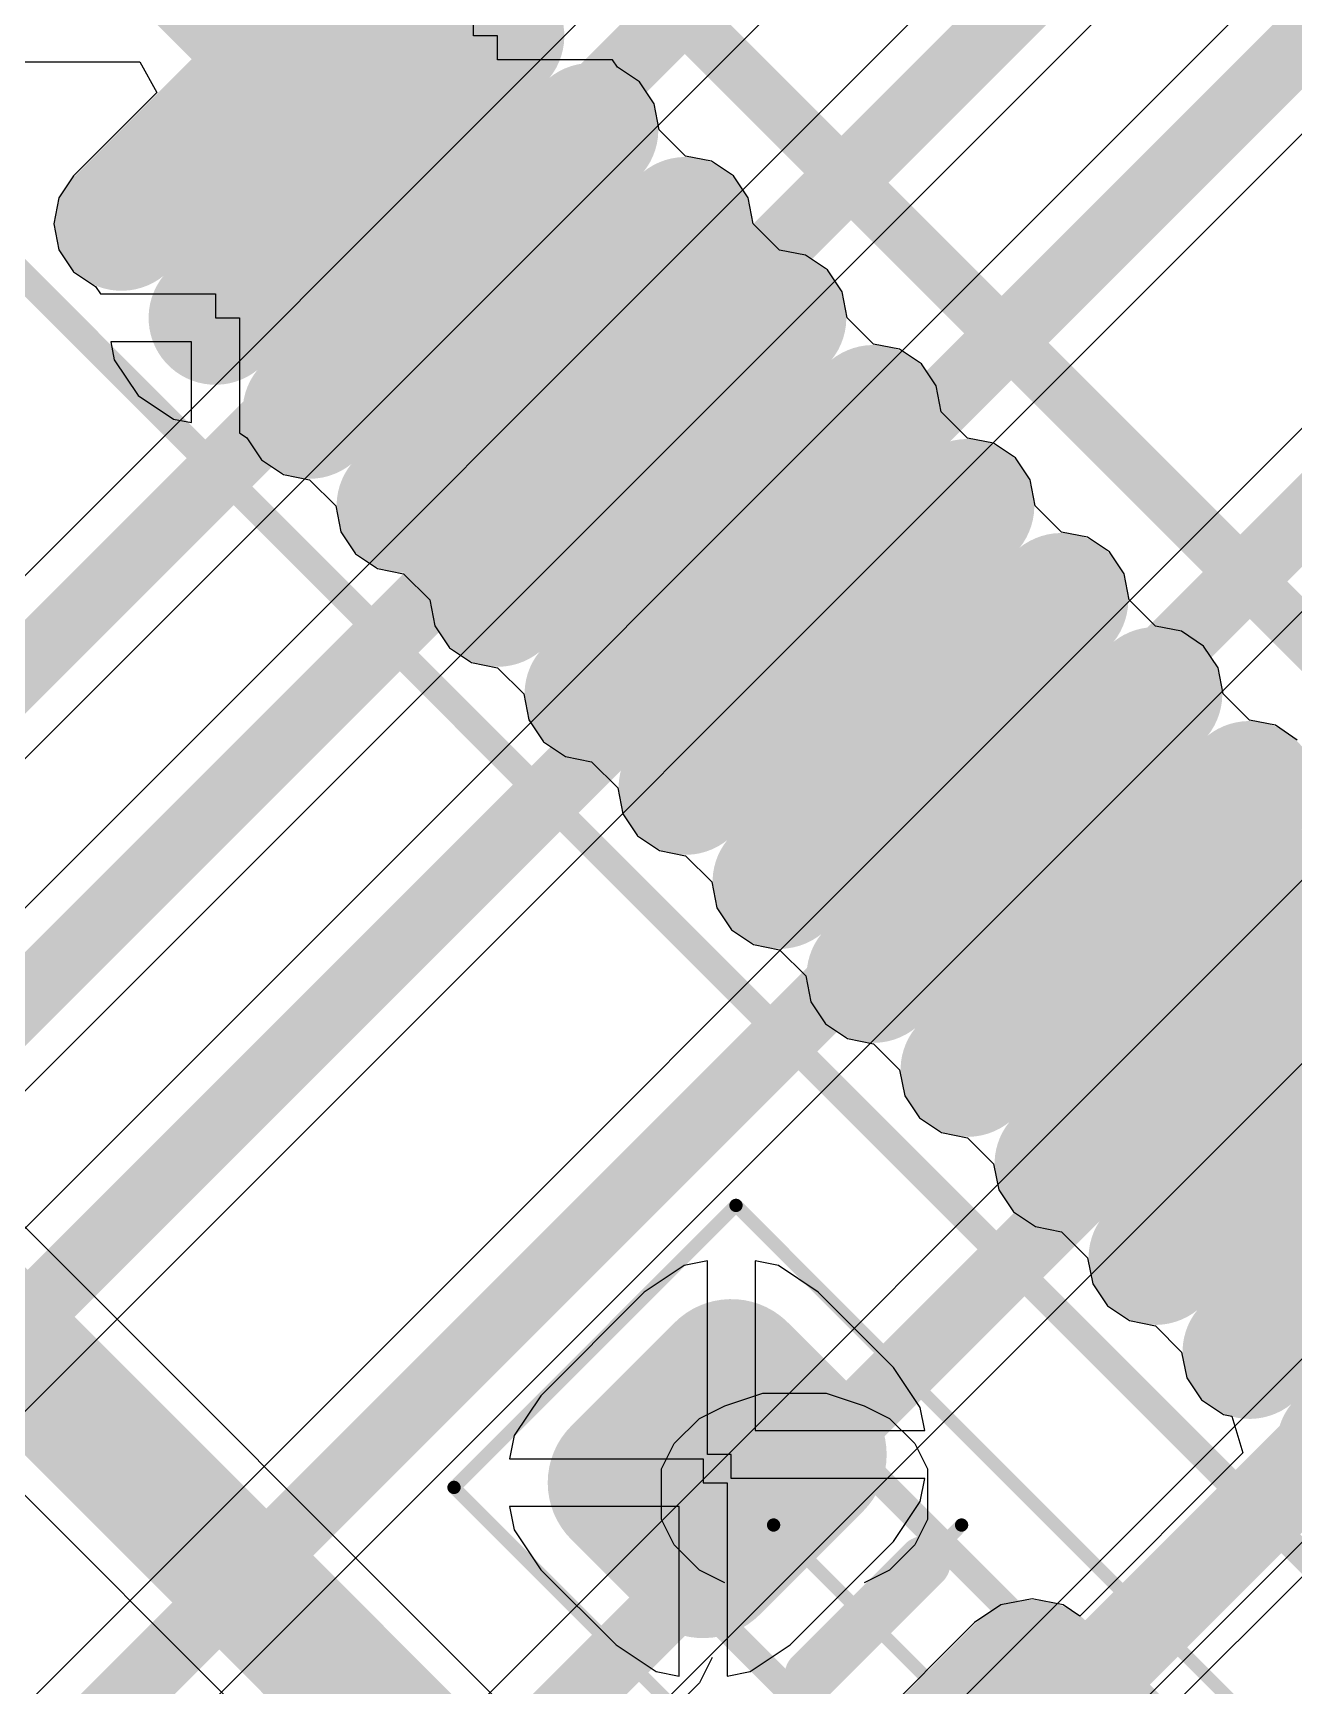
# Model space of a CAD drawing. Header units: millimetres. Extents: x 147.1 to 177.7, y 27.4 to 66.7.
# Drawn here: x 157.26 to 162, y 45.45 to 51.66 of the extents above; entities that cross this region are included whole.
import ezdxf

# ---------------------------------------------------------------- set-up
doc = ezdxf.new("R2010")
doc.units = ezdxf.units.MM
for name, color, linetype in [('BottomLayer', 5, 'Continuous'), ('BottomOverlay', 54, 'Continuous'), ('BottomPaste', 16, 'Continuous'), ('BottomSolder', 6, 'Continuous'), ('Mechanical1', 6, 'Continuous'), ('Mechanical13', 56, 'Continuous'), ('Mechanical15', 56, 'Continuous'), ('Mechanical6', 56, 'Continuous'), ('TopLayer', 1, 'Continuous')]:
    doc.layers.add(name, color=color, linetype=linetype)

# ---------------------------------------------------------------- blocks, each defined once
blk = doc.blocks.new('LQFP64_N_B_11')
at = {"layer": 'BottomLayer', "const_width": 0.2999994}
for points in [[(-2.25001582, 6.30000772), (-2.25001582, 4.80001072)], [(-1.74999396, 6.30000772), (-1.74999396, 4.80001072)], [(-1.25001274, 6.299972159999999), (-1.25001274, 4.79997516)], [(-0.7499908799999999, 6.299972159999999), (-0.7499908799999999, 4.79997516)], [(-0.25000458, 6.30000772), (-0.25000458, 4.80001072)], [(0.25001474, 6.30000772), (0.25001474, 4.80001072)], [(0.75000104, 6.299972159999999), (0.75000104, 4.79997516)], [(1.2499848, 6.30000772), (1.2499848, 4.80001072)], [(1.75000666, 6.30000772), (1.75000666, 4.80001072)], [(2.24999296, 6.299972159999999), (2.24999296, 4.79997516)], [(2.75001228, 6.2999747), (2.75001228, 4.799977699999999)], [(3.24999604, 6.30000772), (3.24999604, 4.80001072)], [(3.75002044, 6.30001026), (3.75002044, 4.80001326)]]:
    blk.add_lwpolyline(points, dxfattribs=at)
at = {"layer": 'BottomLayer', "const_width": 0.1499997}
for points in [[(-2.3250144, 6.30000772, 1), (-2.17501724, 6.30000772, 1)], [(-1.82499254, 6.30000772, 1), (-1.67499538, 6.30000772, 1)], [(-1.32501132, 6.299972159999999, 1), (-1.17501416, 6.299972159999999, 1)], [(-0.82498946, 6.299972159999999, 1), (-0.6749923, 6.299972159999999, 1)], [(-0.32500316, 6.30000772, 1), (-0.175006, 6.30000772, 1)], [(0.17501616, 6.30000772, 1), (0.32501332, 6.30000772, 1)], [(0.67500246, 6.299972159999999, 1), (0.8249996199999999, 6.299972159999999, 1)], [(1.17498622, 6.30000772, 1), (1.32498338, 6.30000772, 1)], [(1.67500808, 6.30000772, 1), (1.82500524, 6.30000772, 1)], [(2.17499438, 6.299972159999999, 1), (2.32499154, 6.299972159999999, 1)], [(2.6750137, 6.2999747, 1), (2.82501086, 6.2999747, 1)], [(3.17499746, 6.30000772, 1), (3.32499462, 6.30000772, 1)], [(3.67502186, 6.30001026, 1), (3.82501902, 6.30001026, 1)], [(-0.82498946, 4.79997516, 1), (-0.6749923, 4.79997516, 1)], [(-0.32500316, 4.80001072, 1), (-0.175006, 4.80001072, 1)], [(0.17501616, 4.80001072, 1), (0.32501332, 4.80001072, 1)], [(0.67500246, 4.79997516, 1), (0.8249996199999999, 4.79997516, 1)], [(1.17498622, 4.80001072, 1), (1.32498338, 4.80001072, 1)], [(1.67500808, 4.80001072, 1), (1.82500524, 4.80001072, 1)], [(2.17499438, 4.79997516, 1), (2.32499154, 4.79997516, 1)], [(2.6750137, 4.799977699999999, 1), (2.82501086, 4.799977699999999, 1)], [(3.17499746, 4.80001072, 1), (3.32499462, 4.80001072, 1)]]:
    blk.add_lwpolyline(points, format="xyb", close=True, dxfattribs=at)
at = {"layer": 'BottomOverlay', "const_width": 0.1999996}
blk.add_lwpolyline([(4.25000166, 4.2499915), (-4.2499915, 4.2499915)], dxfattribs=at)
at = {"layer": 'BottomPaste', "const_width": 0.2999994}
for points in [[(-2.25001582, 6.30000772), (-2.25001582, 4.80001072)], [(-1.74999396, 6.30000772), (-1.74999396, 4.80001072)], [(-1.25001274, 6.299972159999999), (-1.25001274, 4.79997516)], [(-0.7499908799999999, 6.299972159999999), (-0.7499908799999999, 4.79997516)], [(-0.25000458, 6.30000772), (-0.25000458, 4.80001072)], [(0.25001474, 6.30000772), (0.25001474, 4.80001072)], [(0.75000104, 6.299972159999999), (0.75000104, 4.79997516)], [(1.2499848, 6.30000772), (1.2499848, 4.80001072)], [(1.75000666, 6.30000772), (1.75000666, 4.80001072)], [(2.24999296, 6.299972159999999), (2.24999296, 4.79997516)], [(2.75001228, 6.2999747), (2.75001228, 4.799977699999999)], [(3.24999604, 6.30000772), (3.24999604, 4.80001072)], [(3.75002044, 6.30001026), (3.75002044, 4.80001326)]]:
    blk.add_lwpolyline(points, dxfattribs=at)
at = {"layer": 'BottomPaste', "const_width": 0.1499997}
for points in [[(-2.3250144, 6.30000772, 1), (-2.17501724, 6.30000772, 1)], [(-1.82499254, 6.30000772, 1), (-1.67499538, 6.30000772, 1)], [(-1.32501132, 6.299972159999999, 1), (-1.17501416, 6.299972159999999, 1)], [(-0.82498946, 6.299972159999999, 1), (-0.6749923, 6.299972159999999, 1)], [(-0.32500316, 6.30000772, 1), (-0.175006, 6.30000772, 1)], [(0.17501616, 6.30000772, 1), (0.32501332, 6.30000772, 1)], [(0.67500246, 6.299972159999999, 1), (0.8249996199999999, 6.299972159999999, 1)], [(1.17498622, 6.30000772, 1), (1.32498338, 6.30000772, 1)], [(1.67500808, 6.30000772, 1), (1.82500524, 6.30000772, 1)], [(2.17499438, 6.299972159999999, 1), (2.32499154, 6.299972159999999, 1)], [(2.6750137, 6.2999747, 1), (2.82501086, 6.2999747, 1)], [(3.17499746, 6.30000772, 1), (3.32499462, 6.30000772, 1)], [(3.67502186, 6.30001026, 1), (3.82501902, 6.30001026, 1)], [(-0.82498946, 4.79997516, 1), (-0.6749923, 4.79997516, 1)], [(-0.32500316, 4.80001072, 1), (-0.175006, 4.80001072, 1)], [(0.17501616, 4.80001072, 1), (0.32501332, 4.80001072, 1)], [(0.67500246, 4.79997516, 1), (0.8249996199999999, 4.79997516, 1)], [(1.17498622, 4.80001072, 1), (1.32498338, 4.80001072, 1)], [(1.67500808, 4.80001072, 1), (1.82500524, 4.80001072, 1)], [(2.17499438, 4.79997516, 1), (2.32499154, 4.79997516, 1)], [(2.6750137, 4.799977699999999, 1), (2.82501086, 4.799977699999999, 1)], [(3.17499746, 4.80001072, 1), (3.32499462, 4.80001072, 1)]]:
    blk.add_lwpolyline(points, format="xyb", close=True, dxfattribs=at)
at = {"layer": 'BottomSolder', "const_width": 0.5031994}
for points in [[(-2.74999704, 6.2999747), (-2.74999704, 4.799977699999999)], [(-2.25001582, 6.30000772), (-2.25001582, 4.80001072)], [(-1.74999396, 6.30000772), (-1.74999396, 4.80001072)], [(-1.25001274, 6.299972159999999), (-1.25001274, 4.79997516)], [(-0.7499908799999999, 6.299972159999999), (-0.7499908799999999, 4.79997516)], [(-0.25000458, 6.30000772), (-0.25000458, 4.80001072)], [(0.25001474, 6.30000772), (0.25001474, 4.80001072)], [(0.75000104, 6.299972159999999), (0.75000104, 4.79997516)], [(1.2499848, 6.30000772), (1.2499848, 4.80001072)], [(1.75000666, 6.30000772), (1.75000666, 4.80001072)], [(2.24999296, 6.299972159999999), (2.24999296, 4.79997516)], [(2.75001228, 6.2999747), (2.75001228, 4.799977699999999)], [(3.24999604, 6.30000772), (3.24999604, 4.80001072)], [(3.75002044, 6.30001026), (3.75002044, 4.80001326)]]:
    blk.add_lwpolyline(points, dxfattribs=at)
at = {"layer": 'BottomSolder', "const_width": 0.2515997}
for points in [[(-2.87579562, 6.2999747, 1), (-2.62419846, 6.2999747, 1)], [(-2.3758144, 6.30000772, 1), (-2.12421724, 6.30000772, 1)], [(-1.87579254, 6.30000772, 1), (-1.62419538, 6.30000772, 1)], [(-1.37581132, 6.299972159999999, 1), (-1.12421416, 6.299972159999999, 1)], [(-0.8757894599999999, 6.299972159999999, 1), (-0.6241922999999999, 6.299972159999999, 1)], [(-0.37580316, 6.30000772, 1), (-0.124206, 6.30000772, 1)], [(0.12421616, 6.30000772, 1), (0.37581332, 6.30000772, 1)], [(0.62420246, 6.299972159999999, 1), (0.87579962, 6.299972159999999, 1)], [(1.12418622, 6.30000772, 1), (1.37578338, 6.30000772, 1)], [(1.62420808, 6.30000772, 1), (1.87580524, 6.30000772, 1)], [(2.12419438, 6.299972159999999, 1), (2.37579154, 6.299972159999999, 1)], [(2.6242137, 6.2999747, 1), (2.87581086, 6.2999747, 1)], [(3.12419746, 6.30000772, 1), (3.37579462, 6.30000772, 1)], [(3.62422186, 6.30001026, 1), (3.87581902, 6.30001026, 1)], [(-1.37581132, 4.79997516, 1), (-1.12421416, 4.79997516, 1)], [(-0.8757894599999999, 4.79997516, 1), (-0.6241922999999999, 4.79997516, 1)], [(-0.37580316, 4.80001072, 1), (-0.124206, 4.80001072, 1)], [(0.12421616, 4.80001072, 1), (0.37581332, 4.80001072, 1)], [(0.62420246, 4.79997516, 1), (0.87579962, 4.79997516, 1)], [(1.12418622, 4.80001072, 1), (1.37578338, 4.80001072, 1)], [(1.62420808, 4.80001072, 1), (1.87580524, 4.80001072, 1)], [(2.12419438, 4.79997516, 1), (2.37579154, 4.79997516, 1)], [(2.6242137, 4.799977699999999, 1), (2.87581086, 4.799977699999999, 1)], [(3.12419746, 4.80001072, 1), (3.37579462, 4.80001072, 1)]]:
    blk.add_lwpolyline(points, format="xyb", close=True, dxfattribs=at)
at = {"layer": 'Mechanical13', "const_width": 0.0999998}
blk.add_lwpolyline([(4.999997619999999, 4.999984919999999), (-4.999984919999999, 4.999984919999999)], dxfattribs=at)
at = {"layer": 'Mechanical15', "const_width": 0.0999998}
blk.add_lwpolyline([(6.69999422, 6.69998152), (-6.699984059999999, 6.699984059999999)], dxfattribs=at)
blk = doc.blocks.new('CAPC1608X50_0603__B_26')
at = {"layer": 'BottomLayer', "const_width": 0.1999996}
for points in [[(-1.10000796, 0.27501596, 1), (-0.90000836, 0.27501596, 1)], [(-0.70000876, 0.27501596, 1), (-0.50000916, 0.27501596, 1)], [(0.4999863, 0.27501596, 1), (0.6999858999999999, 0.27501596, 1)], [(0.8999855, 0.27501596, 1), (1.0999851, 0.27501596, 1)], [(-1.10000796, -0.27498548, 1), (-0.90000836, -0.27498548, 1)], [(-0.70000876, -0.27498548, 1), (-0.50000916, -0.27498548, 1)], [(0.4999863, -0.27498548, 1), (0.6999858999999999, -0.27498548, 1)], [(0.8999855, -0.27498548, 1), (1.0999851, -0.27498548, 1)]]:
    blk.add_lwpolyline(points, format="xyb", close=True, dxfattribs=at)
at = {"layer": 'BottomLayer'}
for points in [[(-1.00000816, 0.4750155599999999), (-1.00000816, -0.4749850799999999), (-0.6000089599999999, 0.4750155599999999), (-0.6000089599999999, -0.4749850799999999)], [(0.5999861, 0.4750155599999999), (0.5999861, -0.4749850799999999), (0.9999853, 0.4750155599999999), (0.9999853, -0.4749850799999999)], [(-1.20000776, 0.27501596), (-1.20000776, -0.27498548), (-0.40000936, 0.27501596), (-0.40000936, -0.27498548)], [(0.3999865, 0.27501596), (0.3999865, -0.27498548), (1.1999849, 0.27501596), (1.1999849, -0.27498548)]]:
    blk.add_solid(points, dxfattribs=at)
at = {"layer": 'BottomOverlay', "const_width": 0.1999996}
blk.add_lwpolyline([(2.54e-05, -0.29999686), (-1.016e-05, 0.29999178)], dxfattribs=at)
at = {"layer": 'BottomOverlay', "const_width": 0.0999998}
for points in [[(-0.05001006, 0.29999178, 1), (0.04998974, 0.29999178, 1)], [(-0.0499745, -0.29999686, 1), (0.05002529999999999, -0.29999686, 1)]]:
    blk.add_lwpolyline(points, format="xyb", close=True, dxfattribs=at)
at = {"layer": 'BottomPaste', "const_width": 0.17499838}
for points in [[(-1.08750608, 0.27501596, 1), (-0.9125102399999999, 0.27501596, 1)], [(-0.6875068799999999, 0.27501596, 1), (-0.5125110399999999, 0.27501596, 1)], [(0.51248818, 0.27501596, 1), (0.68748402, 0.27501596, 1)], [(0.91248738, 0.27501596, 1), (1.08748322, 0.27501596, 1)], [(-1.08750608, -0.27498548, 1), (-0.9125102399999999, -0.27498548, 1)], [(-0.6875068799999999, -0.27498548, 1), (-0.5125110399999999, -0.27498548, 1)], [(0.51248818, -0.27498548, 1), (0.68748402, -0.27498548, 1)], [(0.91248738, -0.27498548, 1), (1.08748322, -0.27498548, 1)]]:
    blk.add_lwpolyline(points, format="xyb", close=True, dxfattribs=at)
at = {"layer": 'BottomPaste'}
for points in [[(-1.00000816, 0.45001434), (-1.00000816, -0.44998386), (-0.6000089599999999, 0.45001434), (-0.6000089599999999, -0.44998386)], [(0.5999861, 0.45001434), (0.5999861, -0.44998386), (0.9999853, 0.45001434), (0.9999853, -0.44998386)], [(-1.17500654, 0.27501596), (-1.17500654, -0.27498548), (-0.42501058, 0.27501596), (-0.42501058, -0.27498548)], [(0.42498772, 0.27501596), (0.42498772, -0.27498548), (1.17498368, 0.27501596), (1.17498368, -0.27498548)]]:
    blk.add_solid(points, dxfattribs=at)
at = {"layer": 'BottomSolder', "const_width": 0.3015996}
for points in [[(-1.15080796, 0.27501596, 1), (-0.84920836, 0.27501596, 1)], [(-0.75080876, 0.27501596, 1), (-0.44920916, 0.27501596, 1)], [(0.4491863, 0.27501596, 1), (0.7507859, 0.27501596, 1)], [(0.8491854999999999, 0.27501596, 1), (1.1507851, 0.27501596, 1)], [(-1.15080796, -0.27498548, 1), (-0.84920836, -0.27498548, 1)], [(-0.75080876, -0.27498548, 1), (-0.44920916, -0.27498548, 1)], [(0.4491863, -0.27498548, 1), (0.7507859, -0.27498548, 1)], [(0.8491854999999999, -0.27498548, 1), (1.1507851, -0.27498548, 1)]]:
    blk.add_lwpolyline(points, format="xyb", close=True, dxfattribs=at)
at = {"layer": 'BottomSolder'}
for points in [[(-1.00000816, 0.5766155599999999), (-1.00000816, -0.57658508), (-0.6000089599999999, 0.5766155599999999), (-0.6000089599999999, -0.57658508)], [(0.5999861, 0.5766155599999999), (0.5999861, -0.57658508), (0.9999853, 0.5766155599999999), (0.9999853, -0.57658508)], [(-1.30160776, 0.27501596), (-1.30160776, -0.27498548), (-0.29840936, 0.27501596), (-0.29840936, -0.27498548)], [(0.2983865, 0.27501596), (0.2983865, -0.27498548), (1.3015849, 0.27501596), (1.3015849, -0.27498548)]]:
    blk.add_solid(points, dxfattribs=at)
at = {"layer": 'Mechanical1', "const_width": 0.0999998}
for points in [[(-0.80000856, -0.40000174), (-0.7999729999999999, 0.39999412)], [(-0.80000856, -0.40000174), (-0.7999729999999999, 0.39999412)], [(-0.7999729999999999, 0.39999412), (0.80002126, 0.39999412)], [(-0.7999729999999999, 0.39999412), (0.80002126, 0.39999412)], [(0.7999856999999999, -0.40000174), (0.80002126, 0.39999412)], [(0.7999856999999999, -0.40000174), (0.80002126, 0.39999412)], [(-0.80000856, -0.40000174), (0.7999856999999999, -0.40000174)], [(-0.80000856, -0.40000174), (0.7999856999999999, -0.40000174)]]:
    blk.add_lwpolyline(points, dxfattribs=at)
at = {"layer": 'Mechanical1', "const_width": 0.0499999}
for points in [[(-0.82497168, 0.39999412, 1), (-0.77497432, 0.39999412, 1)], [(-0.82497168, 0.39999412, 1), (-0.77497432, 0.39999412, 1)], [(-0.82497168, 0.39999412, 1), (-0.77497432, 0.39999412, 1)], [(-0.82497168, 0.39999412, 1), (-0.77497432, 0.39999412, 1)], [(0.7750225799999999, 0.39999412, 1), (0.82501994, 0.39999412, 1)], [(0.7750225799999999, 0.39999412, 1), (0.82501994, 0.39999412, 1)], [(0.7750225799999999, 0.39999412, 1), (0.82501994, 0.39999412, 1)], [(0.7750225799999999, 0.39999412, 1), (0.82501994, 0.39999412, 1)], [(-0.8250072399999999, -0.40000174, 1), (-0.7750098799999999, -0.40000174, 1)], [(-0.8250072399999999, -0.40000174, 1), (-0.7750098799999999, -0.40000174, 1)], [(-0.8250072399999999, -0.40000174, 1), (-0.7750098799999999, -0.40000174, 1)], [(-0.8250072399999999, -0.40000174, 1), (-0.7750098799999999, -0.40000174, 1)], [(0.77498702, -0.40000174, 1), (0.82498438, -0.40000174, 1)], [(0.77498702, -0.40000174, 1), (0.82498438, -0.40000174, 1)], [(0.77498702, -0.40000174, 1), (0.82498438, -0.40000174, 1)], [(0.77498702, -0.40000174, 1), (0.82498438, -0.40000174, 1)]]:
    blk.add_lwpolyline(points, format="xyb", close=True, dxfattribs=at)
at = {"layer": 'Mechanical15', "const_width": 0.0499999}
for points in [[(-1.44999964, 0.75000866), (1.44997678, 0.75000866)], [(-1.44999964, -0.7499807199999999), (-1.44999964, 0.75000866)], [(1.45001234, -0.75001628), (1.44997678, 0.75000866)], [(2.54e-05, -0.50000662), (-1.016e-05, 0.499999)], [(-0.49999646, 1.524e-05), (0.50000916, -2.032e-05)], [(-1.44999964, -0.7499807199999999), (1.45001234, -0.75001628)]]:
    blk.add_lwpolyline(points, dxfattribs=at)
at = {"layer": 'Mechanical15', "const_width": 0.02499868}
for points in [[(-1.46249898, 0.75000866, 1), (-1.4375003, 0.75000866, 1)], [(-1.46249898, 0.75000866, 1), (-1.4375003, 0.75000866, 1)], [(1.43747744, 0.75000866, 1), (1.46247612, 0.75000866, 1)], [(1.43747744, 0.75000866, 1), (1.46247612, 0.75000866, 1)], [(-0.0125095, 0.499999, 1), (0.01248918, 0.499999, 1)], [(-0.5124958, 1.524e-05, 1), (-0.48749712, 1.524e-05, 1)], [(0.48750982, -2.032e-05, 1), (0.5125084999999999, -2.032e-05, 1)], [(-0.01247394, -0.50000662, 1), (0.01252474, -0.50000662, 1)], [(-1.46249898, -0.7499807199999999, 1), (-1.4375003, -0.7499807199999999, 1)], [(-1.46249898, -0.7499807199999999, 1), (-1.4375003, -0.7499807199999999, 1)], [(1.437513, -0.75001628, 1), (1.46251168, -0.75001628, 1)], [(1.437513, -0.75001628, 1), (1.46251168, -0.75001628, 1)]]:
    blk.add_lwpolyline(points, format="xyb", close=True, dxfattribs=at)
at = {"layer": 'Mechanical6'}
for p, q in [((-0.5766003199999999, 0.5581522999999999), (-0.47560738, 0.59181746)), ((-0.47560738, 0.59181746), (-0.34094928, 0.59181746)), ((-0.34094928, 0.59181746), (-0.2399538, 0.5581522999999999)), ((-0.71125842, 0.49082452), (-0.5766003199999999, 0.5581522999999999)), ((-0.2399538, 0.5581522999999999), (-0.1052957, 0.4234942)), ((-0.8795816799999999, 0.32250126), (-0.71125842, 0.49082452)), ((-0.1052957, 0.4234942), (-0.07163308, 0.32250126)), ((-0.94690946, 0.18784316), (-0.8795816799999999, 0.32250126)), ((-0.07163308, 0.32250126), (-0.07163308, 0.18784316)), ((-0.98057716, 0.08685021999999999), (-0.94690946, 0.18784316)), ((-0.07163308, 0.18784316), (-0.1052957, 0.08685021999999999)), ((-0.98057462, -0.04781042), (-0.98057716, 0.08685021999999999)), ((-0.946912, -0.14880336), (-0.98057462, -0.04781042)), ((-0.276987, -0.8187258199999999), (0.42996866, -0.11177016)), ((-0.81225136, -0.28346146), (-0.946912, -0.14880336)), ((-0.71125842, -0.31712662), (-0.81225136, -0.28346146)), ((-0.47560484, -0.28346146), (-0.5766003199999999, -0.31712662)), ((-0.5766003199999999, -0.31712662), (-0.71125842, -0.31712662)), ((-0.31064962, -0.51574446), (-0.276987, -0.61673994)), ((-0.276987, -0.61673994), (-0.276987, -0.8187258199999999)), ((0.24144732, -1.33716014), (0.9484029799999999, -0.63020448)), ((0.20778216, -1.03417878), (0.24144732, -1.13517172)), ((0.24144732, -1.13517172), (0.24144732, -1.33716014))]:
    blk.add_line(p, q, dxfattribs=at)

msp = doc.modelspace()

# ---------------------------------------------------------------- linework, layer by layer
at = {"layer": 'BottomLayer'}
for p, q in [((158.91778732, 51.65397594), (158.91778478, 52.08632966)), ((159.00778714, 51.65397594), (158.91778732, 51.65397594)), ((159.00778714, 51.56397612), (159.00778714, 51.65397594)), ((156.4722169, 51.55648058), (157.66306796, 51.55648058)), ((157.66306796, 51.55648058), (157.72660606, 51.44041274)), ((159.44017388, 51.56397612), (159.00778714, 51.56397612)), ((159.4589013, 51.53594722), (159.44017388, 51.56397612)), ((159.541591, 51.4806946), (159.4589013, 51.53594722)), ((159.59684616, 51.39800236), (159.541591, 51.4806946)), ((157.72660606, 51.44041274), (157.41331738, 51.12712406)), ((159.61624922, 51.30045874), (159.59684616, 51.39800236)), ((159.71492314, 51.20178736), (159.61624922, 51.30045874)), ((159.81246676, 51.1823843), (159.71492314, 51.20178736)), ((159.895159, 51.12712913999999), (159.81246676, 51.1823843)), ((157.41331738, 51.12712406), (157.35806222, 51.04443182)), ((159.95041416, 51.04443689999999), (159.895159, 51.12712913999999)), ((157.35806222, 51.04443182), (157.33865916, 50.94688566)), ((159.96981722, 50.94689328), (159.95041416, 51.04443689999999)), ((157.33865916, 50.94688566), (157.35806222, 50.8493395)), ((160.06844288, 50.84821935999999), (159.96981722, 50.94689328)), ((157.35806222, 50.8493395), (157.41331738, 50.76664726)), ((160.1659865, 50.8288163), (160.06844288, 50.84821935999999)), ((160.24867874, 50.77356114), (160.1659865, 50.8288163)), ((157.41331738, 50.76664726), (157.49600708, 50.71139463999999)), ((160.3039339, 50.6908689), (160.24867874, 50.77356114)), ((157.49600708, 50.71139463999999), (157.51476752, 50.68331748)), ((157.51476752, 50.68331748), (157.94712886, 50.68331748)), ((157.94712886, 50.68331748), (157.94712886, 50.59331766)), ((160.32333696, 50.59332527999999), (160.3039339, 50.6908689)), ((157.94712886, 50.59331766), (158.03712868, 50.59331766)), ((158.03712868, 50.59331766), (158.03712868, 50.16100966)), ((160.42201088, 50.49465136), (160.32333696, 50.59332527999999)), ((157.85712904, 50.50331783999999), (157.55311644, 50.50331783999999)), ((157.55311644, 50.50331783999999), (157.56657082, 50.43568526)), ((157.8571265, 50.19930523999999), (157.85712904, 50.50331783999999)), ((160.5195545, 50.4752483), (160.42201088, 50.49465136)), ((160.60224674, 50.41999314), (160.5195545, 50.4752483)), ((157.56657082, 50.43568526), (157.65586198, 50.30205077999999)), ((160.6575019, 50.3373009), (160.60224674, 50.41999314)), ((157.65586198, 50.30205077999999), (157.78949646, 50.21275962)), ((160.67690496, 50.23975728), (160.6575019, 50.3373009)), ((160.77557888, 50.14113416), (160.67690496, 50.23975728)), ((157.78949646, 50.21275962), (157.8571265, 50.19930523999999)), ((158.03712868, 50.16100966), (158.0652033, 50.14224922)), ((158.0652033, 50.14224922), (158.12045592, 50.05955952)), ((160.8731225, 50.1217311), (160.77557888, 50.14113416)), ((160.95581474, 50.06647594), (160.8731225, 50.1217311)), ((158.12045592, 50.05955952), (158.20314816, 50.00430436)), ((161.0110699, 49.9837837), (160.95581474, 50.06647594)), ((159.94582184, 44.45888238), (154.42454764, 49.98015658)), ((158.20314816, 50.00430436), (158.30069178, 49.9849013)), ((158.30069178, 49.9849013), (158.3993657, 49.88622992)), ((161.03047296, 49.88624008), (161.0110699, 49.9837837)), ((158.3993657, 49.88622992), (158.41876876, 49.78868629999999)), ((161.12909608, 49.78756616), (161.03047296, 49.88624008)), ((158.41876876, 49.78868629999999), (158.47402392, 49.70599405999999)), ((161.2266397, 49.7681631), (161.12909608, 49.78756616)), ((161.30933194, 49.71290793999999), (161.2266397, 49.7681631)), ((158.47402392, 49.70599405999999), (158.55671616, 49.6507389)), ((161.3645871, 49.63021569999999), (161.30933194, 49.71290793999999)), ((158.55671616, 49.6507389), (158.65425978, 49.63133584)), ((158.65425978, 49.63133584), (158.75288544, 49.53266192)), ((161.38399016, 49.53267208), (161.3645871, 49.63021569999999)), ((153.85219928, 49.54315974), (159.54767938, 43.84767964)), ((158.75288544, 49.53266192), (158.7722885, 49.4351183)), ((161.48266408, 49.43399815999999), (161.38399016, 49.53267208)), ((158.7722885, 49.4351183), (158.82754366, 49.35242606)), ((161.5802077, 49.4145951), (161.48266408, 49.43399815999999)), ((161.66289994, 49.35933994), (161.5802077, 49.4145951)), ((161.7181551, 49.2766477), (161.66289994, 49.35933994)), ((158.82754366, 49.35242606), (158.9102359, 49.2971709)), ((158.9102359, 49.2971709), (159.00777952, 49.27776784)), ((159.00777952, 49.27776784), (159.10645344, 49.17909392)), ((161.73755816, 49.17910407999999), (161.7181551, 49.2766477)), ((159.10645344, 49.17909392), (159.1258565, 49.0815503)), ((161.83623208, 49.08047842), (161.73755816, 49.17910407999999)), ((159.1258565, 49.0815503), (159.18111166, 48.99885806)), ((161.9337757, 49.06107536), (161.83623208, 49.08047842)), ((162.01646794, 49.0058202), (161.9337757, 49.06107536)), ((159.18111166, 48.99885806), (159.2638039, 48.94360289999999)), ((159.2638039, 48.94360289999999), (159.36134752, 48.92419984)), ((159.36134752, 48.92419984), (159.46002144, 48.82557672)), ((159.46002144, 48.82557672), (159.4794245, 48.7280331)), ((159.4794245, 48.7280331), (159.53467966, 48.64534086)), ((159.53467966, 48.64534086), (159.6173719, 48.5900857)), ((159.6173719, 48.5900857), (159.71491552, 48.57068263999999)), ((159.71491552, 48.57068263999999), (159.81353864, 48.47200872)), ((159.81353864, 48.47200872), (159.8329417, 48.37446509999999)), ((159.8329417, 48.37446509999999), (159.88819686, 48.29177285999999)), ((159.88819686, 48.29177285999999), (159.9708891, 48.2365177)), ((159.9708891, 48.2365177), (160.06843272, 48.21711464)), ((160.06843272, 48.21711464), (160.16710664, 48.11844072)), ((160.16710664, 48.11844072), (160.1865097, 48.0208971)), ((160.1865097, 48.0208971), (160.24176486, 47.93820486)), ((160.24176486, 47.93820486), (160.3244571, 47.8829497)), ((160.3244571, 47.8829497), (160.42200072, 47.86354664)), ((160.42200072, 47.86354664), (160.52067464, 47.76492098)), ((160.52067464, 47.76492098), (160.5400777, 47.66737736)), ((160.5400777, 47.66737736), (160.59533286, 47.58468512)), ((160.59533286, 47.58468512), (160.6780251, 47.52942995999999)), ((160.6780251, 47.52942995999999), (160.77556872, 47.5100269)), ((160.77556872, 47.5100269), (160.87424264, 47.41135298)), ((160.87424264, 47.41135298), (160.8936457, 47.31380936)), ((160.8936457, 47.31380936), (160.94890086, 47.23111712)), ((160.94890086, 47.23111712), (161.0315931, 47.17586196)), ((161.0315931, 47.17586196), (161.12913672, 47.1564589)), ((161.12913672, 47.1564589), (161.2277573, 47.05778752)), ((161.2277573, 47.05778752), (161.24716036, 46.96024389999999)), ((159.7102089, 47.02923792), (159.56003648, 46.92889268)), ((159.79734614, 47.04657088), (159.7102089, 47.02923792)), ((159.79734614, 46.31873642), (159.79734614, 47.04657088)), ((160.06449572, 47.02923792), (159.97734578, 47.04657341999999)), ((159.97734578, 47.04657341999999), (159.97734578, 46.40873624)), ((160.21466814, 46.92889268), (160.06449572, 47.02923792)), ((161.24716036, 46.96024389999999), (161.30241552, 46.87755165999999)), ((159.56003648, 46.92889268), (159.17112692, 46.53998312)), ((160.49750984, 46.64605098), (160.21466814, 46.92889268)), ((161.30241552, 46.87755165999999), (161.38510776, 46.8222965)), ((161.38510776, 46.8222965), (161.48265138, 46.80289344)), ((161.48265138, 46.80289344), (161.58132784, 46.70421952)), ((161.58132784, 46.70421952), (161.6007309, 46.6066759)), ((160.59785508, 46.49587855999999), (160.49750984, 46.64605098)), ((161.6007309, 46.6066759), (161.65598606, 46.52398366)), ((159.17112692, 46.53998312), (159.07078168, 46.3898107)), ((161.65598606, 46.52398366), (161.7386783, 46.4687285)), ((160.61518804, 46.40873624), (160.59785508, 46.49587855999999)), ((161.7386783, 46.4687285), (161.76986188, 46.46252582)), ((161.76986188, 46.46252582), (161.81177188, 46.32482988)), ((159.07078168, 46.3898107), (159.05344872, 46.30266838)), ((159.97734578, 46.40873624), (160.61518804, 46.40873624)), ((159.88734596, 46.31873642), (159.79734614, 46.31873642)), ((159.88734596, 46.2287366), (159.88734596, 46.31873642)), ((161.81177188, 46.32482988), (161.19810026, 45.71115826)), ((159.05344872, 46.30266838), (159.7812781, 46.30267092)), ((159.7812781, 46.30267092), (159.7812781, 46.21267109999999)), ((159.7812781, 46.21267109999999), (159.87127792, 46.21267109999999)), ((159.87127792, 46.21267109999999), (159.87127792, 45.48482902)), ((160.61518804, 46.2287366), (159.88734596, 46.2287366)), ((160.59785508, 46.14159174), (160.61518804, 46.2287366)), ((160.49750984, 45.99141932), (160.59785508, 46.14159174)), ((159.69127828, 46.12266873999999), (159.05344872, 46.12266873999999)), ((159.05344872, 46.12266873999999), (159.07078168, 46.03552388)), ((159.69127828, 45.48483156), (159.69127828, 46.12266873999999)), ((159.07078168, 46.03552388), (159.17112692, 45.88535146)), ((160.10860028, 45.60250976), (160.49750984, 45.99141932)), ((159.17112692, 45.88535146), (159.45396862, 45.60250976)), ((161.54250902, 45.3667495), (162.03849736, 45.86273783999999)), ((160.90166448, 45.7528041), (160.80243176, 45.6864974)), ((161.01871784, 45.77608828), (160.90166448, 45.7528041)), ((161.13577374, 45.7528041), (161.01871784, 45.77608828)), ((161.19810026, 45.71115826), (161.13577374, 45.7528041)), ((160.80243176, 45.6864974), (160.4135222, 45.29758784)), ((159.45396862, 45.60250976), (159.60414104, 45.50216452)), ((159.95842786, 45.50216452), (160.10860028, 45.60250976)), ((159.60414104, 45.50216452), (159.69127828, 45.48483156)), ((159.87127792, 45.48482902), (159.95842786, 45.50216452))]:
    msp.add_line(p, q, dxfattribs=at)
for points, const_width in [([(157.80108648, 51.80001578), (158.12388746, 51.4772148)], 0.2499995), ([(154.00001458, 49.90001703999999), (159.80001568, 44.10001594)], 0.499999), ([(160.96568518, 45.13433441999999), (162.71238476, 46.881034)], 0.2499995)]:
    msp.add_lwpolyline(points, dxfattribs=dict(at, const_width=const_width))
at = {"layer": 'BottomLayer', "const_width": 0.12499848}
msp.add_lwpolyline([(158.06138822, 51.4772148, 1), (158.1863867, 51.4772148, 1)], format="xyb", close=True, dxfattribs=at)
at = {"layer": 'TopLayer'}
for p, q in [((155.13230086, 44.38329452), (163.77220484, 53.02319596)), ((155.92220784, 47.62779654), (161.20087648, 52.90646263999999)), ((160.39472112, 52.78912988), (155.6491299, 48.04353612)), ((162.62731254, 52.56712625999999), (154.75755688, 44.69736806)), ((164.32779428, 52.4722471), (154.79540542, 42.9398557)), ((165.76016632, 52.20457682), (154.79542574, 41.2398337)), ((161.06016556, 52.20457936), (155.17830026, 46.32271152)), ((155.13981418, 42.59544694), (164.67218018, 52.12781039999999)), ((167.20646518, 51.8508742), (154.79540542, 39.43981444)), ((155.1398345, 40.89542494), (166.10457762, 51.86016552)), ((155.37218862, 45.82778236), (161.40457686, 51.86016806)), ((158.08746894, 42.04306044), (167.62220476, 51.57779626))]:
    msp.add_line(p, q, dxfattribs=at)
at = {"layer": 'TopLayer', "const_width": 0.2499995}
for points in [[(154.70000048, 44.2954029), (163.60000046, 53.19540288)], [(155.75000346, 47.80000092), (161.10000038, 53.14999784)], [(154.69998016, 42.50002168), (164.5000012, 52.30004272)], [(154.70000048, 40.79999968), (166.20000034, 52.29999953999999)], [(155.19998424, 45.99998674), (161.49999958, 52.30000208)], [(154.69998016, 38.99998042), (167.45000038, 51.75000064)]]:
    msp.add_lwpolyline(points, dxfattribs=at)

# ---------------------------------------------------------------- block references
for name, p, rotation in [('LQFP64_N_B_11', (164.7000008, 52.75000118), 135), ('CAPC1608X50_0603__B_26', (160.39999924, 45.70000004), 315)]:
    msp.add_blockref(name, p, dxfattribs=dict(rotation=rotation))

doc.saveas('drawing.dxf')
